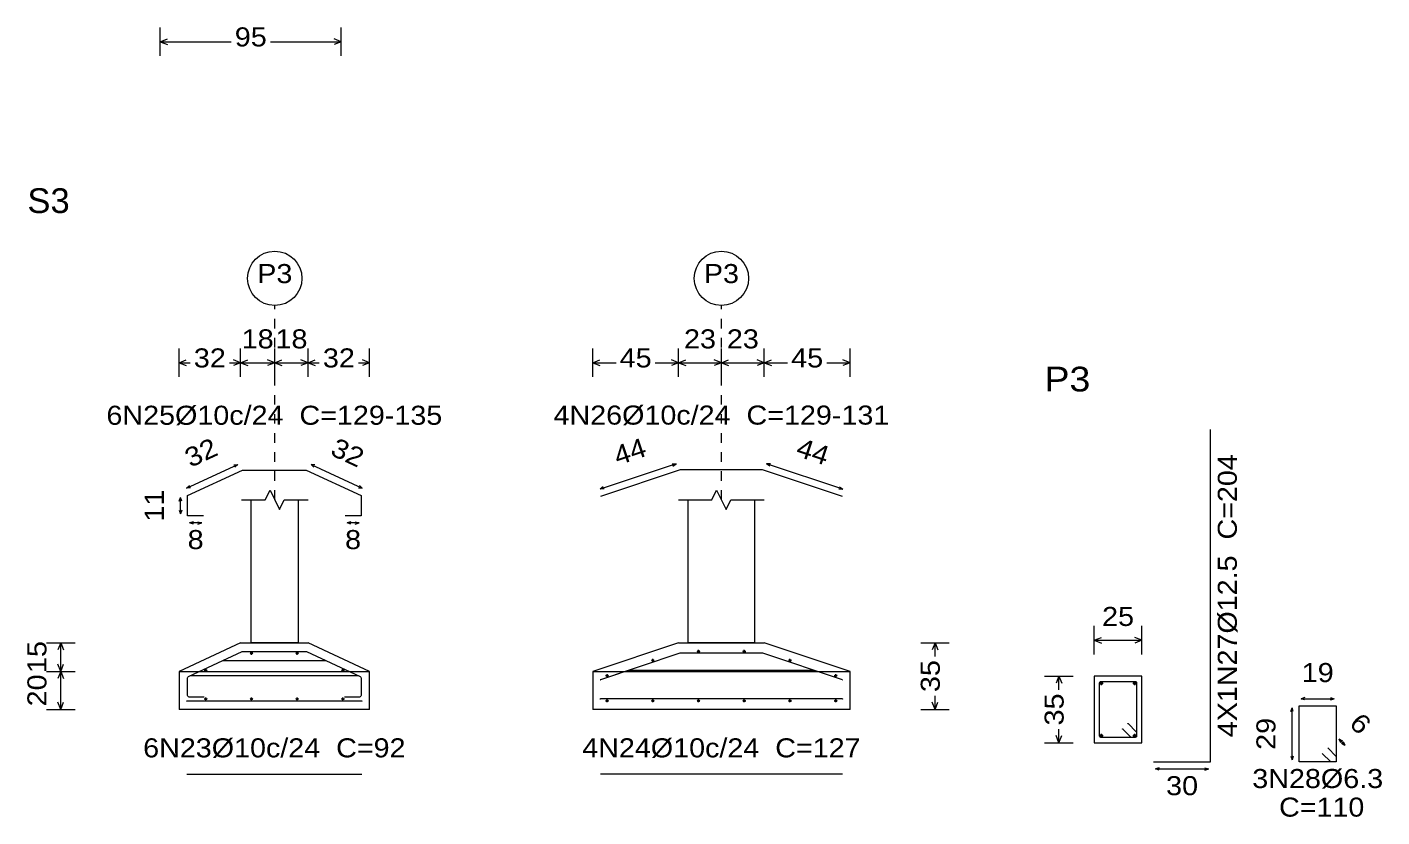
# Model space of a CAD drawing. Header units: inches. Extents: x -37 to 842, y -205 to 94.
# Drawn here: x 67.92 to 82.14, y 22.14 to 30.43 of the extents above; entities that cross this region are included whole.
import ezdxf
from ezdxf.enums import TextEntityAlignment as Align

# ---------------------------------------------------------------- set-up
doc = ezdxf.new("R2010")
doc.units = ezdxf.units.IN
doc.header["$MEASUREMENT"] = 0
doc.linetypes.add('CYPE_PUNTO', pattern=[0.075, 0, -0.075])
for name, color, linetype, lineweight in [('FUN_COTAS', 93, 'Continuous', 0), ('FUN_DES_ARMADURAS', 202, 'Continuous', 0), ('FUN_GEOMETRIA', 130, 'Continuous', 0), ('FUN_REFEREN', 51, 'Continuous', 0), ('FUN_TXT_ARMADURAS', 3, 'Continuous', 0)]:
    doc.layers.add(name, color=color, linetype=linetype, lineweight=lineweight)
doc.styles.add('CYPETXT', font='arial.ttf', dxfattribs={"height": 0.2})

msp = doc.modelspace()

# ---------------------------------------------------------------- hatches: boundary and pattern name
at = {"layer": 'FUN_DES_ARMADURAS'}
h = msp.add_hatch(color=256, dxfattribs=at)
edge = h.paths.add_edge_path()
edge.add_arc((73.9351, 23.5824), 0.0016, 0, 360)
h = msp.add_hatch(color=256, dxfattribs=at)
edge = h.paths.add_edge_path()
edge.add_arc((73.9351, 23.5824), 0.0016, 0, 360)
h = msp.add_hatch(color=256, dxfattribs=at)
edge = h.paths.add_edge_path()
edge.add_arc((73.9351, 23.5824), 0.0016, 0, 360)
h = msp.add_hatch(color=256, dxfattribs=at)
edge = h.paths.add_edge_path()
edge.add_arc((76.4741, 23.5824), 0.0016, 0, 360)
h = msp.add_hatch(color=256, dxfattribs=at)
edge = h.paths.add_edge_path()
edge.add_arc((76.4741, 23.5824), 0.0016, 0, 360)
h = msp.add_hatch(color=256, dxfattribs=at)
edge = h.paths.add_edge_path()
edge.add_arc((76.4741, 23.5824), 0.0016, 0, 360)
h = msp.add_hatch(color=256, dxfattribs=at)
edge = h.paths.add_edge_path()
edge.add_arc((69.5916, 23.3615), 0.0016, 0, 360)
h = msp.add_hatch(color=256, dxfattribs=at)
edge = h.paths.add_edge_path()
edge.add_arc((69.769, 23.4015), 0.0016, 0, 360)
h = msp.add_hatch(color=256, dxfattribs=at)
edge = h.paths.add_edge_path()
edge.add_arc((69.769, 23.4015), 0.0016, 0, 360)
h = msp.add_hatch(color=256, dxfattribs=at)
edge = h.paths.add_edge_path()
edge.add_arc((69.769, 23.4015), 0.0016, 0, 360)
h = msp.add_hatch(color=256, dxfattribs=at)
edge = h.paths.add_edge_path()
edge.add_arc((69.769, 23.4015), 0.0016, 0, 360)
h = msp.add_hatch(color=256, dxfattribs=at)
edge = h.paths.add_edge_path()
edge.add_arc((69.769, 23.4015), 0.0016, 0, 360)
h = msp.add_hatch(color=256, dxfattribs=at)
edge = h.paths.add_edge_path()
edge.add_arc((71.2542, 23.4015), 0.0016, 0, 360)
h = msp.add_hatch(color=256, dxfattribs=at)
edge = h.paths.add_edge_path()
edge.add_arc((71.2542, 23.4015), 0.0016, 0, 360)
h = msp.add_hatch(color=256, dxfattribs=at)
edge = h.paths.add_edge_path()
edge.add_arc((71.2542, 23.4015), 0.0016, 0, 360)
h = msp.add_hatch(color=256, dxfattribs=at)
edge = h.paths.add_edge_path()
edge.add_arc((71.2542, 23.4015), 0.0016, 0, 360)
h = msp.add_hatch(color=256, dxfattribs=at)
edge = h.paths.add_edge_path()
edge.add_arc((71.2542, 23.4015), 0.0016, 0, 360)
h = msp.add_hatch(color=256, dxfattribs=at)
edge = h.paths.add_edge_path()
edge.add_arc((71.4316, 23.3615), 0.0016, 0, 360)
h = msp.add_hatch(color=256, dxfattribs=at)
edge = h.paths.add_edge_path()
edge.add_arc((73.9346, 23.3815), 0.0016, 0, 360)
h = msp.add_hatch(color=256, dxfattribs=at)
edge = h.paths.add_edge_path()
edge.add_arc((76.4746, 23.3815), 0.0016, 0, 360)
h = msp.add_hatch(color=256, dxfattribs=at)
edge = h.paths.add_edge_path()
edge.add_arc((79.4167, 23.0669), 0.0016, 0, 360)
h = msp.add_hatch(color=256, dxfattribs=at)
edge = h.paths.add_edge_path()
edge.add_arc((79.4729, 23.1232), 0.0016, 0, 360)

# ---------------------------------------------------------------- linework, layer by layer
at = {"layer": 'FUN_COTAS'}
for p, q in [((69.3141, 30.1308), (69.3141, 30.4308)), ((69.3141, 30.2808), (69.3891, 30.3108)), ((71.2141, 30.2808), (71.1391, 30.3108)), ((71.2141, 30.1308), (71.2141, 30.4308)), ((69.3141, 30.2808), (69.3891, 30.2508)), ((69.3141, 30.2808), (70.0586, 30.2808)), ((70.4696, 30.2808), (71.2141, 30.2808)), ((71.2141, 30.2808), (71.1391, 30.2508)), ((69.5116, 26.7613), (69.5116, 27.0613)), ((70.1568, 26.7613), (70.1568, 27.0613)), ((70.1568, 26.7613), (70.1568, 27.0613)), ((70.5163, 26.7613), (70.5163, 27.0613)), ((70.5163, 26.7613), (70.5163, 27.0613)), ((70.8663, 26.7613), (70.8663, 27.0613)), ((70.8663, 26.7613), (70.8663, 27.0613)), ((71.5116, 26.7613), (71.5116, 27.0613)), ((73.8546, 26.7613), (73.8546, 27.0613)), ((74.7546, 26.7613), (74.7546, 27.0613)), ((74.7546, 26.7613), (74.7546, 27.0613)), ((75.2046, 26.7613), (75.2046, 27.0613)), ((75.2046, 26.7613), (75.2046, 27.0613)), ((75.6546, 26.7613), (75.6546, 27.0613)), ((75.6546, 26.7613), (75.6546, 27.0613)), ((76.5546, 26.7613), (76.5546, 27.0613)), ((69.5116, 26.9113), (69.5866, 26.9413)), ((69.5116, 26.9113), (69.5866, 26.8813)), ((69.5116, 26.9113), (69.6287, 26.9113)), ((70.0397, 26.9113), (70.1568, 26.9113)), ((70.1568, 26.9113), (70.0818, 26.9413)), ((70.1568, 26.9113), (70.0818, 26.8813)), ((70.1568, 26.9113), (70.2318, 26.9413)), ((70.1568, 26.9113), (70.2318, 26.8813)), ((70.1568, 26.9113), (70.5163, 26.9113)), ((70.5163, 26.9113), (70.4413, 26.9413)), ((70.5163, 26.9113), (70.4413, 26.8813)), ((70.5163, 26.9113), (70.5913, 26.9413)), ((70.5163, 26.9113), (70.5913, 26.8813)), ((70.5163, 26.9113), (70.8663, 26.9113)), ((70.8663, 26.9113), (70.7913, 26.9413)), ((70.8663, 26.9113), (70.7913, 26.8813)), ((70.8663, 26.9113), (70.9413, 26.9413)), ((70.8663, 26.9113), (70.9413, 26.8813)), ((70.8663, 26.9113), (70.9835, 26.9113)), ((71.3945, 26.9113), (71.5116, 26.9113)), ((71.5116, 26.9113), (71.4366, 26.9413)), ((71.5116, 26.9113), (71.4366, 26.8813)), ((73.8546, 26.9113), (73.9296, 26.9413)), ((73.8546, 26.9113), (73.9296, 26.8813)), ((73.8546, 26.9113), (74.0991, 26.9113)), ((74.5101, 26.9113), (74.7546, 26.9113)), ((74.7546, 26.9113), (74.6796, 26.9413)), ((74.7546, 26.9113), (74.6796, 26.8813)), ((74.7546, 26.9113), (74.8296, 26.9413)), ((74.7546, 26.9113), (74.8296, 26.8813)), ((74.7546, 26.9113), (75.2046, 26.9113)), ((75.2046, 26.9113), (75.1296, 26.9413)), ((75.2046, 26.9113), (75.1296, 26.8813)), ((75.2046, 26.9113), (75.2796, 26.9413)), ((75.2046, 26.9113), (75.2796, 26.8813)), ((75.2046, 26.9113), (75.6546, 26.9113)), ((75.6546, 26.9113), (75.5796, 26.9413)), ((75.6546, 26.9113), (75.5796, 26.8813)), ((75.6546, 26.9113), (75.7296, 26.9413)), ((75.6546, 26.9113), (75.7296, 26.8813)), ((75.6546, 26.9113), (75.8991, 26.9113)), ((76.3101, 26.9113), (76.5546, 26.9113)), ((76.5546, 26.9113), (76.4796, 26.9413)), ((76.5546, 26.9113), (76.4796, 26.8813)), ((79.1183, 23.8478), (79.1183, 24.1478)), ((79.6183, 23.8478), (79.6183, 24.1478)), ((68.1191, 23.9715), (68.4191, 23.9715)), ((68.2691, 23.9715), (68.2391, 23.8965)), ((68.2691, 23.9715), (68.2991, 23.8965)), ((68.2691, 23.6715), (68.2691, 23.9715)), ((77.2971, 23.9715), (77.5971, 23.9715)), ((77.4471, 23.9715), (77.4171, 23.8965)), ((77.4471, 23.9715), (77.4771, 23.8965)), ((77.4471, 23.827), (77.4471, 23.9715)), ((79.1183, 23.9978), (79.1933, 24.0278)), ((79.1183, 23.9978), (79.1933, 23.9678)), ((79.1183, 23.9978), (79.6183, 23.9978)), ((79.6183, 23.9978), (79.5433, 24.0278)), ((79.6183, 23.9978), (79.5433, 23.9678)), ((68.1191, 23.6715), (68.4191, 23.6715)), ((68.1191, 23.6715), (68.4191, 23.6715)), ((68.2691, 23.6715), (68.2391, 23.7465)), ((68.2691, 23.6715), (68.2391, 23.5965)), ((68.2691, 23.6715), (68.2991, 23.7465)), ((68.2691, 23.6715), (68.2991, 23.5965)), ((68.2691, 23.2715), (68.2691, 23.6715)), ((78.5971, 23.6215), (78.8971, 23.6215)), ((78.7471, 23.6215), (78.7171, 23.5465)), ((78.7471, 23.6215), (78.7771, 23.5465)), ((78.7471, 23.477), (78.7471, 23.6215)), ((68.2691, 23.2715), (68.2391, 23.3465)), ((68.2691, 23.2715), (68.2991, 23.3465)), ((77.4471, 23.2715), (77.4171, 23.3465)), ((77.4471, 23.2715), (77.4471, 23.416)), ((77.4471, 23.2715), (77.4771, 23.3465)), ((68.1191, 23.2715), (68.4191, 23.2715)), ((77.2971, 23.2715), (77.5971, 23.2715)), ((78.7471, 22.9215), (78.7471, 23.066)), ((78.5971, 22.9215), (78.8971, 22.9215)), ((78.7471, 22.9215), (78.7171, 22.9965)), ((78.7471, 22.9215), (78.7771, 22.9965))]:
    msp.add_line(p, q, dxfattribs=at)
at = {"layer": 'FUN_COTAS', "linetype": 'CYPE_PUNTO'}
for p, q in [((70.5163, 25.4715), (70.5163, 27.5113)), ((75.2046, 25.4715), (75.2046, 27.5113))]:
    msp.add_line(p, q, dxfattribs=at)
at = {"layer": 'FUN_COTAS'}
for centre in [(70.5163, 27.7966), (75.2046, 27.7966)]:
    msp.add_circle(centre, 0.2853, dxfattribs=at)
at = {"layer": 'FUN_DES_ARMADURAS'}
for p, q in [((74.9646, 23.8665), (74.9646, 23.8965)), ((75.4446, 23.8665), (75.4446, 23.8965)), ((70.2566, 23.8615), (70.2866, 23.8615)), ((70.2716, 23.8465), (70.2716, 23.8765)), ((70.7366, 23.8615), (70.7666, 23.8615)), ((70.7516, 23.8465), (70.7516, 23.8765)), ((74.4696, 23.7866), (74.4996, 23.7866)), ((74.4846, 23.7716), (74.4846, 23.8016)), ((74.9496, 23.8815), (74.9796, 23.8815)), ((75.4296, 23.8815), (75.4596, 23.8815)), ((75.9096, 23.7866), (75.9396, 23.7866)), ((75.9246, 23.7716), (75.9246, 23.8016)), ((69.7766, 23.6804), (69.8066, 23.6804)), ((69.7916, 23.6654), (69.7916, 23.6954)), ((71.2166, 23.6804), (71.2466, 23.6804)), ((71.2316, 23.6654), (71.2316, 23.6954)), ((73.9896, 23.6266), (74.0196, 23.6266)), ((74.0046, 23.6116), (74.0046, 23.6416)), ((76.3896, 23.6266), (76.4196, 23.6266)), ((76.4046, 23.6116), (76.4046, 23.6416)), ((79.1747, 23.5464), (79.2122, 23.5464)), ((79.1747, 23.5464), (79.2122, 23.5464)), ((79.1934, 23.5277), (79.1934, 23.5652)), ((79.1934, 23.5277), (79.1934, 23.5652)), ((79.5245, 23.5464), (79.562, 23.5464)), ((79.5245, 23.5464), (79.562, 23.5464)), ((79.5432, 23.5277), (79.5432, 23.5652)), ((79.5432, 23.5277), (79.5432, 23.5652)), ((69.5916, 23.3615), (71.4316, 23.3615)), ((69.7766, 23.3815), (69.8066, 23.3815)), ((69.7916, 23.3665), (69.7916, 23.3965)), ((70.2566, 23.3815), (70.2866, 23.3815)), ((70.2716, 23.3665), (70.2716, 23.3965)), ((70.7366, 23.3815), (70.7666, 23.3815)), ((70.7516, 23.3665), (70.7516, 23.3965)), ((71.2166, 23.3815), (71.2466, 23.3815)), ((71.2316, 23.3665), (71.2316, 23.3965)), ((76.4746, 23.3815), (73.9346, 23.3815)), ((73.9896, 23.3615), (74.0196, 23.3615)), ((74.0046, 23.3465), (74.0046, 23.3765)), ((74.4696, 23.3615), (74.4996, 23.3615)), ((74.4846, 23.3465), (74.4846, 23.3765)), ((74.9496, 23.3615), (74.9796, 23.3615)), ((74.9646, 23.3465), (74.9646, 23.3765)), ((75.4296, 23.3615), (75.4596, 23.3615)), ((75.4446, 23.3465), (75.4446, 23.3765)), ((75.9096, 23.3615), (75.9396, 23.3615)), ((75.9246, 23.3465), (75.9246, 23.3765)), ((76.3896, 23.3615), (76.4196, 23.3615)), ((76.4046, 23.3465), (76.4046, 23.3765)), ((79.1747, 22.9966), (79.2122, 22.9966)), ((79.1747, 22.9966), (79.2122, 22.9966)), ((79.1934, 22.9779), (79.1934, 23.0154)), ((79.1934, 22.9779), (79.1934, 23.0154)), ((79.5245, 22.9966), (79.562, 22.9966)), ((79.5245, 22.9966), (79.562, 22.9966)), ((79.5432, 22.9779), (79.5432, 23.0154)), ((79.5432, 22.9779), (79.5432, 23.0154)), ((69.5916, 22.5935), (71.4316, 22.5935)), ((76.4746, 22.5935), (73.9346, 22.5935))]:
    msp.add_line(p, q, dxfattribs=at)
for points in [[(79.7403, 22.7215), (80.3403, 22.7215), (80.3403, 26.209)], [(69.769, 25.3045), (69.6016, 25.3045), (69.6016, 25.5171), (70.1767, 25.7845), (70.8464, 25.7845), (71.4216, 25.5171), (71.4216, 25.3045), (71.2542, 25.3045)], [(76.4741, 25.5072), (75.6367, 25.7863), (74.7724, 25.7863), (73.9351, 25.5072)], [(69.769, 23.4015), (69.6179, 23.4015), (69.6097, 23.4037), (69.6038, 23.4097), (69.6016, 23.4178), (69.6016, 23.6037), (69.6027, 23.6097), (69.606, 23.6149), (69.611, 23.6185), (70.1735, 23.88), (70.1803, 23.8815), (70.8428, 23.8815), (70.8497, 23.88), (71.4122, 23.6185), (71.4171, 23.6149), (71.4204, 23.6097), (71.4216, 23.6037), (71.4216, 23.4178), (71.4194, 23.4097), (71.4134, 23.4037), (71.4053, 23.4015), (71.2542, 23.4015)], [(69.769, 23.4015), (69.6179, 23.4015), (69.6097, 23.4037), (69.6038, 23.4097), (69.6016, 23.4178), (69.6016, 23.6037), (69.6027, 23.6097), (69.606, 23.6149), (69.611, 23.6185), (69.9694, 23.7851), (69.9763, 23.7866), (71.0469, 23.7866), (71.0538, 23.7851), (71.4122, 23.6185), (71.4171, 23.6149), (71.4204, 23.6097), (71.4216, 23.6037), (71.4216, 23.4178), (71.4194, 23.4097), (71.4134, 23.4037), (71.4053, 23.4015), (71.2542, 23.4015)], [(69.769, 23.4015), (69.6179, 23.4015), (69.6097, 23.4037), (69.6038, 23.4097), (69.6016, 23.4178), (69.6016, 23.6037), (69.6027, 23.6097), (69.606, 23.6149), (69.611, 23.6185), (69.9694, 23.7851), (69.9763, 23.7866), (71.0469, 23.7866), (71.0538, 23.7851), (71.4122, 23.6185), (71.4171, 23.6149), (71.4204, 23.6097), (71.4216, 23.6037), (71.4216, 23.4178), (71.4194, 23.4097), (71.4134, 23.4037), (71.4053, 23.4015), (71.2542, 23.4015)], [(76.4741, 23.5824), (75.6392, 23.8607), (75.6341, 23.8615), (74.7751, 23.8615), (74.7699, 23.8607), (73.9351, 23.5824)], [(69.769, 23.4015), (69.6179, 23.4015), (69.6097, 23.4037), (69.6038, 23.4097), (69.6016, 23.4178), (69.6016, 23.6037), (69.6027, 23.6097), (69.606, 23.6149), (69.611, 23.6185), (69.6253, 23.6251), (69.6322, 23.6266), (71.391, 23.6266), (71.3979, 23.6251), (71.4122, 23.6185), (71.4171, 23.6149), (71.4204, 23.6097), (71.4216, 23.6037), (71.4216, 23.4178), (71.4194, 23.4097), (71.4134, 23.4037), (71.4053, 23.4015), (71.2542, 23.4015)], [(69.769, 23.4015), (69.6179, 23.4015), (69.6097, 23.4037), (69.6038, 23.4097), (69.6016, 23.4178), (69.6016, 23.6037), (69.6027, 23.6097), (69.606, 23.6149), (69.611, 23.6185), (69.6253, 23.6251), (69.6322, 23.6266), (71.391, 23.6266), (71.3979, 23.6251), (71.4122, 23.6185), (71.4171, 23.6149), (71.4204, 23.6097), (71.4216, 23.6037), (71.4216, 23.4178), (71.4194, 23.4097), (71.4134, 23.4037), (71.4053, 23.4015), (71.2542, 23.4015)], [(76.4741, 23.5824), (76.1826, 23.6796), (76.1775, 23.6804), (74.2317, 23.6804), (74.2266, 23.6796), (73.9351, 23.5824)], [(76.4741, 23.5824), (76.1826, 23.6796), (76.1775, 23.6804), (74.2317, 23.6804), (74.2266, 23.6796), (73.9351, 23.5824)], [(79.4729, 23.1232), (79.5583, 23.0378), (79.5611, 23.0337), (79.562, 23.0289), (79.562, 22.9904), (79.5604, 22.9841), (79.5557, 22.9795), (79.5494, 22.9778), (79.1872, 22.9778), (79.1809, 22.9795), (79.1763, 22.9841), (79.1746, 22.9904), (79.1746, 23.5526), (79.1763, 23.5589), (79.1809, 23.5635), (79.1872, 23.5652), (79.5494, 23.5652), (79.5557, 23.5635), (79.5604, 23.5589), (79.562, 23.5526), (79.562, 22.9904), (79.5604, 22.9841), (79.5557, 22.9795), (79.5494, 22.9778), (79.511, 22.9778), (79.5061, 22.9788), (79.5021, 22.9815), (79.4167, 23.0669)], [(81.5689, 22.8669), (81.658, 22.7778), (81.658, 22.7215), (81.2706, 22.7215), (81.2706, 23.3089), (81.658, 23.3089), (81.658, 22.7215), (81.6017, 22.7215), (81.5127, 22.8106)]]:
    msp.add_lwpolyline(points, dxfattribs=at)
for centre, radius in [((70.2716, 23.8615), 0.01), ((70.7516, 23.8615), 0.01), ((74.4846, 23.7866), 0.01), ((74.9646, 23.8815), 0.01), ((75.4446, 23.8815), 0.01), ((75.9246, 23.7866), 0.01), ((69.7916, 23.6804), 0.01), ((71.2316, 23.6804), 0.01), ((74.0046, 23.6266), 0.01), ((76.4046, 23.6266), 0.01), ((73.9351, 23.5824), 0.0016), ((73.9351, 23.5824), 0.0016), ((73.9351, 23.5824), 0.0016), ((76.4741, 23.5824), 0.0016), ((76.4741, 23.5824), 0.0016), ((76.4741, 23.5824), 0.0016), ((79.1934, 23.5464), 0.0125), ((79.1934, 23.5464), 0.0125), ((79.5432, 23.5464), 0.0125), ((79.5432, 23.5464), 0.0125), ((69.5916, 23.3615), 0.0016), ((69.769, 23.4015), 0.0016), ((69.769, 23.4015), 0.0016), ((69.769, 23.4015), 0.0016), ((69.769, 23.4015), 0.0016), ((69.769, 23.4015), 0.0016), ((69.7916, 23.3815), 0.01), ((70.2716, 23.3815), 0.01), ((70.7516, 23.3815), 0.01), ((71.2316, 23.3815), 0.01), ((71.2542, 23.4015), 0.0016), ((71.2542, 23.4015), 0.0016), ((71.2542, 23.4015), 0.0016), ((71.2542, 23.4015), 0.0016), ((71.2542, 23.4015), 0.0016), ((71.4316, 23.3615), 0.0016), ((73.9346, 23.3815), 0.0016), ((74.0046, 23.3615), 0.01), ((74.4846, 23.3615), 0.01), ((74.9646, 23.3615), 0.01), ((75.4446, 23.3615), 0.01), ((75.9246, 23.3615), 0.01), ((76.4046, 23.3615), 0.01), ((76.4746, 23.3815), 0.0016), ((79.4167, 23.0669), 0.0016), ((79.4729, 23.1232), 0.0016), ((79.1934, 22.9966), 0.0125), ((79.1934, 22.9966), 0.0125), ((79.5432, 22.9966), 0.0125), ((79.5432, 22.9966), 0.0125)]:
    msp.add_circle(centre, radius, dxfattribs=at)
at = {"layer": 'FUN_GEOMETRIA'}
for p, q in [((70.2663, 25.4715), (70.2663, 23.9715)), ((70.7663, 23.9715), (70.7663, 25.4715)), ((74.8546, 23.9715), (74.8546, 25.4715)), ((75.5546, 23.9715), (75.5546, 25.4715)), ((70.1568, 23.9715), (69.5116, 23.6715)), ((70.1568, 23.9715), (70.8663, 23.9715)), ((70.7663, 23.9715), (70.2663, 23.9715)), ((71.5116, 23.6715), (70.8663, 23.9715)), ((74.7546, 23.9715), (73.8546, 23.6715)), ((74.7546, 23.9715), (75.6546, 23.9715)), ((75.5546, 23.9715), (74.8546, 23.9715)), ((76.5546, 23.6715), (75.6546, 23.9715)), ((69.5116, 23.6715), (71.5116, 23.6715)), ((69.5116, 23.6715), (69.5116, 23.2715)), ((71.5116, 23.2715), (71.5116, 23.6715)), ((73.8546, 23.6715), (76.5546, 23.6715)), ((73.8546, 23.6715), (73.8546, 23.2715)), ((76.5546, 23.2715), (76.5546, 23.6715)), ((71.5116, 23.2715), (69.5116, 23.2715)), ((76.5546, 23.2715), (73.8546, 23.2715))]:
    msp.add_line(p, q, dxfattribs=at)
for points in [[(70.1663, 25.4715), (70.4163, 25.4715), (70.4663, 25.5715), (70.5663, 25.3715), (70.6163, 25.4715), (70.8663, 25.4715)], [(74.7546, 25.4715), (75.1046, 25.4715), (75.1546, 25.5715), (75.2546, 25.3715), (75.3046, 25.4715), (75.6546, 25.4715)]]:
    msp.add_lwpolyline(points, dxfattribs=at)
msp.add_lwpolyline([(79.1183, 22.9215), (79.6183, 22.9215), (79.6183, 23.6215), (79.1183, 23.6215), (79.1183, 22.9215)], close=True, dxfattribs=at)
at = {"layer": 'FUN_TXT_ARMADURAS'}
for p, q in [((69.5883, 25.5936), (70.1268, 25.844)), ((70.0853, 25.8385), (70.1268, 25.844)), ((70.0958, 25.8158), (70.1268, 25.844)), ((70.9274, 25.8158), (70.8964, 25.844)), ((70.9379, 25.8385), (70.8964, 25.844)), ((70.8964, 25.844), (71.4349, 25.5936)), ((74.7296, 25.851), (73.9305, 25.5847)), ((74.6877, 25.8503), (74.7296, 25.851)), ((74.6956, 25.8265), (74.7296, 25.851)), ((75.7136, 25.8265), (75.6796, 25.851)), ((75.7215, 25.8503), (75.6796, 25.851)), ((76.4786, 25.5847), (75.6796, 25.851)), ((69.6193, 25.6218), (69.5883, 25.5936)), ((71.4039, 25.6218), (71.4349, 25.5936)), ((73.9645, 25.6092), (73.9305, 25.5847)), ((76.4446, 25.6092), (76.4786, 25.5847)), ((69.5141, 25.4569), (69.5266, 25.4969)), ((69.5391, 25.4569), (69.5266, 25.4969)), ((69.5266, 25.3247), (69.5266, 25.4969)), ((69.6298, 25.5992), (69.5883, 25.5936)), ((71.3934, 25.5992), (71.4349, 25.5936)), ((73.9724, 25.5855), (73.9305, 25.5847)), ((76.4367, 25.5855), (76.4786, 25.5847)), ((69.5141, 25.3647), (69.5266, 25.3247)), ((69.5391, 25.3647), (69.5266, 25.3247)), ((69.6618, 25.242), (69.6218, 25.2295)), ((69.6618, 25.217), (69.6218, 25.2295)), ((69.7488, 25.2295), (69.6218, 25.2295)), ((69.7088, 25.242), (69.7488, 25.2295)), ((69.7088, 25.217), (69.7488, 25.2295)), ((71.3144, 25.242), (71.2744, 25.2295)), ((71.3144, 25.217), (71.2744, 25.2295)), ((71.4014, 25.2295), (71.2744, 25.2295)), ((71.3614, 25.242), (71.4014, 25.2295)), ((71.3614, 25.217), (71.4014, 25.2295)), ((81.3308, 23.3964), (81.2908, 23.3839)), ((81.3308, 23.3714), (81.2908, 23.3839)), ((81.2908, 23.3839), (81.6378, 23.3839)), ((81.5978, 23.3964), (81.6378, 23.3839)), ((81.5978, 23.3714), (81.6378, 23.3839)), ((81.1831, 23.2487), (81.1956, 23.2887)), ((81.2081, 23.2487), (81.1956, 23.2887)), ((81.1956, 22.7417), (81.1956, 23.2887)), ((81.7087, 22.9216), (81.6893, 22.9587)), ((81.7264, 22.9392), (81.6893, 22.9587)), ((81.6893, 22.9587), (81.7498, 22.8982)), ((81.7127, 22.9176), (81.7498, 22.8982)), ((81.7304, 22.9353), (81.7498, 22.8982)), ((81.1831, 22.7817), (81.1956, 22.7417)), ((81.2081, 22.7817), (81.1956, 22.7417)), ((79.8005, 22.659), (79.7605, 22.6465)), ((79.8005, 22.634), (79.7605, 22.6465)), ((79.7605, 22.6465), (80.3201, 22.6465)), ((80.2801, 22.659), (80.3201, 22.6465)), ((80.2801, 22.634), (80.3201, 22.6465))]:
    msp.add_line(p, q, dxfattribs=at)

# ---------------------------------------------------------------- texts
at = {"layer": 'FUN_COTAS', "style": 'CYPETXT'}
for s, width, p, p2 in [('95', 1.081159, (70.0961, 30.2308), (70.4321, 30.2308)), ('P3', 1.079749, (70.3318, 27.7466), (70.7008, 27.7466)), ('P3', 1.079749, (75.0201, 27.7466), (75.3891, 27.7466)), ('18', 1.081159, (70.1686, 27.0613), (70.5046, 27.0613)), ('18', 1.081159, (70.5233, 27.0613), (70.8593, 27.0613)), ('23', 1.081159, (74.8116, 27.0613), (75.1476, 27.0613)), ('23', 1.081159, (75.2616, 27.0613), (75.5976, 27.0613)), ('32', 1.081159, (69.6662, 26.8613), (70.0022, 26.8613)), ('32', 1.081159, (71.021, 26.8613), (71.357, 26.8613)), ('45', 1.081159, (74.1366, 26.8613), (74.4726, 26.8613)), ('45', 1.081159, (75.9366, 26.8613), (76.2726, 26.8613)), ('25', 1.081159, (79.2003, 24.1478), (79.5363, 24.1478))]:
    msp.add_text(s, height=0.2, dxfattribs=dict(at, width=width)).set_placement(p, p2, align=Align.FIT)
at = {"layer": 'FUN_COTAS', "style": 'CYPETXT', "width": 1.081159}
for s, p, p2 in [('15', (68.1191, 23.6535), (68.1191, 23.9895)), ('35', (77.4971, 23.4535), (77.4971, 23.7895)), ('20', (68.1191, 23.3035), (68.1191, 23.6395)), ('35', (78.7971, 23.1035), (78.7971, 23.4395))]:
    msp.add_text(s, height=0.2, rotation=90, dxfattribs=at).set_placement(p, p2, align=Align.FIT)
at = {"layer": 'FUN_REFEREN', "style": 'CYPETXT'}
msp.add_text('S3', height=0.26, dxfattribs=at).set_placement((67.9191, 28.482))
at = {"layer": 'FUN_TXT_ARMADURAS', "style": 'CYPETXT'}
for s, height, width, p, p2 in [('P3', 0.26, 1.079749, (78.5971, 26.609), (79.0768, 26.609)), ('6N25%%c10c/24  C=129-135', 0.2, 1.078076, (68.7491, 26.2595), (72.2741, 26.2595)), ('4N26%%c10c/24  C=129-131', 0.2, 1.078076, (73.4421, 26.2613), (76.9671, 26.2613)), ('8', 0.2, 1.081159, (69.6013, 24.9545), (69.7693, 24.9545)), ('8', 0.2, 1.081159, (71.2539, 24.9545), (71.4219, 24.9545)), ('19', 0.2, 1.081159, (81.2963, 23.5589), (81.6323, 23.5589)), ('6N23%%c10c/24  C=92', 0.2, 1.077838, (69.1346, 22.7685), (71.8886, 22.7685)), ('4N24%%c10c/24  C=127', 0.2, 1.078028, (73.7436, 22.7685), (76.6656, 22.7685)), ('3N28%%c6.3', 0.2, 1.078772, (80.7773, 22.4465), (82.1513, 22.4465)), ('30', 0.2, 1.081159, (79.8723, 22.3715), (80.2083, 22.3715)), (' C=110', 0.2, 1.076226, (80.9753, 22.1465), (81.9533, 22.1465))]:
    msp.add_text(s, height=height, dxfattribs=dict(at, width=width)).set_placement(p, p2, align=Align.FIT)
for s, rotation, width, p, p2 in [('32', 24.93672, 1.081159, (69.6314, 25.8067), (69.9361, 25.9483)), ('32', 335.06328, 1.081159, (71.0871, 25.9483), (71.3918, 25.8067)), ('44', 18.43495, 1.081159, (74.1153, 25.8308), (74.4341, 25.937)), ('44', 341.56505, 1.081159, (75.9751, 25.937), (76.2938, 25.8308)), ('4X1N27%%c12.5  C=204', 90, 1.077194, (80.6153, 22.9803), (80.6153, 25.9503)), ('11', 90, 1.081159, (69.3516, 25.2428), (69.3516, 25.5788)), ('6', 314.99753, 1.081159, (81.7839, 23.1116), (81.9027, 22.9928)), ('29', 90, 1.081159, (81.0206, 22.8472), (81.0206, 23.1832))]:
    msp.add_text(s, height=0.2, rotation=rotation, dxfattribs=dict(at, width=width)).set_placement(p, p2, align=Align.FIT)

doc.saveas('drawing.dxf')
